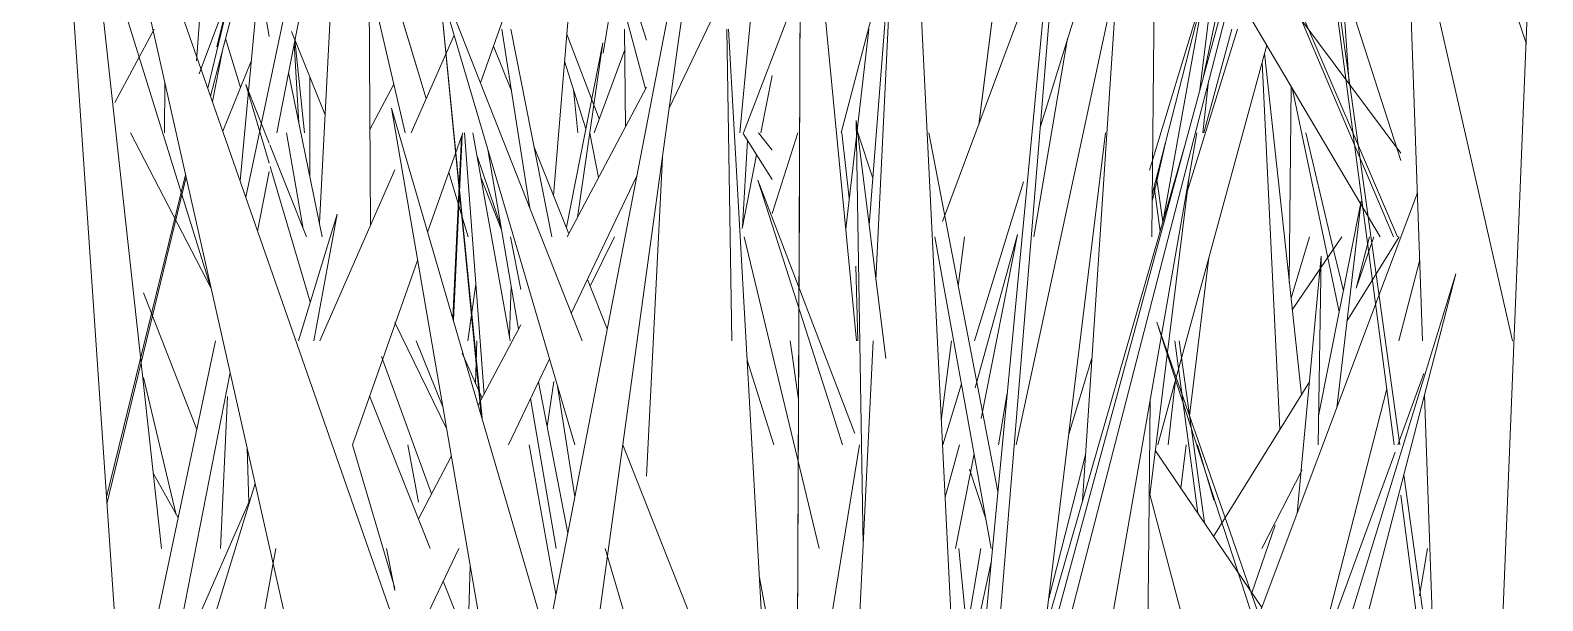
# Model space of a CAD drawing. Header units: millimetres. Extents: x -9575 to 27274, y -4387 to 11354.
# Drawn here: x -6390.26 to -6350.09, y 3070.68 to 3085.83 of the extents above; entities that cross this region are included whole.
import ezdxf

# ---------------------------------------------------------------- set-up
doc = ezdxf.new("R2010")
doc.units = ezdxf.units.MM
doc.layers.add('G-IMPT', color=8, linetype='Continuous', lineweight=9)

# ---------------------------------------------------------------- blocks, each defined once
blk = doc.blocks.new('Grass Array - 25_dwg-V49-North')
at = {"layer": 'G-IMPT'}
for p, q in [((-6383.712, 3083.1), (-6378.214, 3111.281)), ((-6350.9, 3077.582), (-6357.589, 3106.995)), ((-6365.069, 3083.329), (-6362.354, 3104.763)), ((-6360.235, 3104.555), (-6362.316, 3073.331)), ((-6373.29, 3083.758), (-6364.814, 3101.493)), ((-6380.555, 3100.208), (-6384.534, 3081.392)), ((-6365.201, 3066.851), (-6362.137, 3099.068)), ((-6387.766, 3066.547), (-6389.934, 3098.359)), ((-6353.891, 3074.823), (-6357.141, 3098.337)), ((-6365.379, 3061.463), (-6355.484, 3097.941)), ((-6383.911, 3085.663), (-6385.828, 3096.513)), ((-6354.184, 3096.614), (-6350.524, 3085.453)), ((-6350.092, 3096.321), (-6351.829, 3053.655)), ((-6364.719, 3048), (-6367.027, 3095.105)), ((-6363.615, 3094.812), (-6365.072, 3083.32)), ((-6381.307, 3094.136), (-6381.221, 3080.648)), ((-6360.477, 3080.341), (-6360.337, 3094.364)), ((-6359.907, 3094.136), (-6354.054, 3080.341)), ((-6353.948, 3080.341), (-6359.854, 3094.136)), ((-6357.497, 3093.696), (-6353.864, 3082.373)), ((-6379.647, 3053.179), (-6388.665, 3093.226)), ((-6385.903, 3085.316), (-6388.665, 3093.226)), ((-6376.536, 3069.629), (-6371.998, 3093.117)), ((-6373.103, 3085.11), (-6371.998, 3093.117)), ((-6388.913, 3091.61), (-6386.773, 3072.065)), ((-6382.579, 3080.712), (-6382.018, 3091.377)), ((-6373.916, 3084.276), (-6375.838, 3091.377)), ((-6375.726, 3091.377), (-6373.939, 3085.701)), ((-6373.895, 3085.561), (-6375.726, 3091.377)), ((-6369.648, 3091.377), (-6368.316, 3077.582)), ((-6369.906, 3063.788), (-6369.793, 3091.076)), ((-6369.793, 3091.076), (-6369.819, 3084.826)), ((-6376.359, 3081.436), (-6375.618, 3090.564)), ((-6361.162, 3090.644), (-6363.437, 3083.248)), ((-6354.409, 3080.341), (-6360.262, 3090.228)), ((-6360.174, 3080.777), (-6358.44, 3090.405)), ((-6359.2, 3084.243), (-6358.44, 3090.405)), ((-6378.261, 3075.527), (-6379.681, 3089.934)), ((-6378.95, 3082.422), (-6379.681, 3089.934)), ((-6376.352, 3089.928), (-6378.301, 3084.428)), ((-6362.9, 3089.783), (-6364.809, 3066.547)), ((-6353.282, 3077.582), (-6353.717, 3089.966)), ((-6355.949, 3089.293), (-6354.041, 3074.823)), ((-6357.799, 3088.988), (-6364.313, 3063.788)), ((-6385.46, 3078.991), (-6388.46, 3088.618)), ((-6385.46, 3078.991), (-6388.46, 3088.618)), ((-6385.546, 3084.29), (-6384.496, 3088.618)), ((-6385.301, 3085.39), (-6384.51, 3088.618)), ((-6379.741, 3084.014), (-6381.135, 3088.618)), ((-6370.895, 3088.618), (-6371.411, 3083.1)), ((-6367.982, 3080.651), (-6367.357, 3088.618)), ((-6366.03, 3080.749), (-6363.142, 3088.499)), ((-6384.388, 3088.366), (-6385.774, 3084.669)), ((-6385.774, 3084.669), (-6384.388, 3088.366)), ((-6384.375, 3088.291), (-6385.47, 3084.075)), ((-6368.726, 3083.1), (-6367.391, 3088.188)), ((-6377.463, 3080.476), (-6379.585, 3087.689)), ((-6375.606, 3077.582), (-6379.585, 3087.689)), ((-6385.844, 3085.018), (-6385.654, 3087.518)), ((-6384.688, 3081.833), (-6384.185, 3087.212)), ((-6381.263, 3087.239), (-6380.302, 3083.1)), ((-6375.047, 3085.219), (-6374.717, 3087.233)), ((-6362.526, 3082.028), (-6361.381, 3087.354)), ((-6355.427, 3087.245), (-6355.236, 3084.408)), ((-6369.809, 3087.041), (-6371.32, 3083.1)), ((-6360.54, 3082.113), (-6359.059, 3086.967)), ((-6360.466, 3081.47), (-6359.059, 3086.967)), ((-6379.741, 3084.014), (-6380.534, 3086.631)), ((-6367.436, 3086.695), (-6367.8, 3079.196)), ((-6356.982, 3086.753), (-6353.864, 3082.564)), ((-6359.112, 3084.568), (-6358.788, 3086.073)), ((-6388.017, 3083.912), (-6386.969, 3085.859)), ((-6384.673, 3084.31), (-6385.071, 3085.611)), ((-6383.319, 3085.794), (-6382.428, 3083.584)), ((-6380.143, 3083.1), (-6379, 3085.7)), ((-6377.414, 3083.813), (-6377.733, 3085.859)), ((-6376.407, 3080.341), (-6377.496, 3085.859)), ((-6376.011, 3085.726), (-6375.147, 3083.471)), ((-6374.477, 3085.859), (-6374.452, 3083.264)), ((-6373.895, 3085.561), (-6373.939, 3085.701)), ((-6371.625, 3077.582), (-6371.762, 3085.859)), ((-6370.557, 3065.355), (-6371.717, 3085.859)), ((-6367.985, 3085.859), (-6368.603, 3080.552)), ((-6363.607, 3080.341), (-6362.71, 3085.612)), ((-6359.533, 3081.539), (-6358.199, 3085.859)), ((-6359.093, 3083.1), (-6358.35, 3085.859)), ((-6385.903, 3085.316), (-6377.922, 3062.455)), ((-6385.165, 3085.249), (-6385.422, 3083.936)), ((-6383.123, 3083.359), (-6383.246, 3085.486)), ((-6382.975, 3083.1), (-6383.23, 3085.571)), ((-6377.478, 3084.219), (-6377.955, 3085.406)), ((-6376.021, 3080.597), (-6375.049, 3085.497)), ((-6375.724, 3080.858), (-6375.049, 3085.497)), ((-6375.283, 3083.1), (-6374.471, 3085.31)), ((-6357.421, 3085.429), (-6360.316, 3074.823)), ((-6357.478, 3085.22), (-6356.882, 3079.685)), ((-6384.391, 3085.006), (-6385.146, 3083.146)), ((-6376.069, 3085.01), (-6375.503, 3083.21)), ((-6373.103, 3085.11), (-6375.657, 3066.622)), ((-6369.843, 3078.985), (-6369.819, 3084.826)), ((-6357.544, 3084.978), (-6357.07, 3075.233)), ((-6386.683, 3084.423), (-6386.692, 3083.1)), ((-6383.399, 3084.702), (-6382.503, 3080.341)), ((-6382.836, 3084.597), (-6382.833, 3081.946)), ((-6370.857, 3083.1), (-6370.557, 3084.626)), ((-6359.118, 3083.1), (-6358.965, 3084.476)), ((-6383.911, 3082.296), (-6384.53, 3084.386)), ((-6383.911, 3082.828), (-6384.53, 3084.386)), ((-6381.237, 3083.195), (-6380.603, 3084.395)), ((-6373.895, 3084.317), (-6375.997, 3080.341)), ((-6375.715, 3083.1), (-6375.832, 3084.255)), ((-6356.775, 3084.338), (-6356.823, 3079.134)), ((-6355.499, 3078.348), (-6356.75, 3084.296)), ((-6374.515, 3048), (-6380.668, 3083.759)), ((-6378.821, 3077.443), (-6380.668, 3083.759)), ((-6377.414, 3083.813), (-6376.993, 3081.104)), ((-6368.142, 3072.155), (-6368.329, 3083.432)), ((-6367.54, 3077.117), (-6368.329, 3083.432)), ((-6385.459, 3078.988), (-6387.595, 3083.1)), ((-6383.009, 3080.556), (-6383.458, 3083.1)), ((-6378.772, 3083.1), (-6379.705, 3080.467)), ((-6379.04, 3078.191), (-6378.809, 3082.997)), ((-6379.023, 3078.135), (-6378.792, 3083.044)), ((-6378.207, 3076.161), (-6378.725, 3083.1)), ((-6377.69, 3078.583), (-6378.502, 3083.1)), ((-6375.165, 3081.915), (-6375.398, 3083.098)), ((-6371.346, 3080.618), (-6371.212, 3082.904)), ((-6371.346, 3080.618), (-6371.212, 3082.904)), ((-6370.557, 3081.866), (-6371.326, 3083.085)), ((-6370.557, 3082.647), (-6370.917, 3083.1)), ((-6369.878, 3083.1), (-6370.557, 3080.963)), ((-6368.704, 3083.1), (-6368.508, 3081.365)), ((-6367.884, 3081.903), (-6368.281, 3083.1)), ((-6364.561, 3073.581), (-6366.399, 3083.1)), ((-6364.619, 3065.33), (-6359.584, 3082.828)), ((-6363.321, 3069.841), (-6361.706, 3083.1)), ((-6360.115, 3082.842), (-6360.467, 3081.293)), ((-6360.111, 3078.343), (-6359.282, 3083.1)), ((-6355.716, 3080.286), (-6356.386, 3083.1)), ((-6382.923, 3080.341), (-6383.895, 3082.788)), ((-6378.95, 3082.422), (-6378.288, 3075.621)), ((-6378.391, 3082.48), (-6377.754, 3080.608)), ((-6378.105, 3082.657), (-6377.29, 3077.896)), ((-6375.953, 3080.425), (-6376.877, 3082.725)), ((-6373.471, 3082.45), (-6373.895, 3073.988)), ((-6371.357, 3080.563), (-6370.971, 3082.523)), ((-6386.135, 3081.991), (-6388.235, 3073.43)), ((-6384.22, 3080.494), (-6383.911, 3082.079)), ((-6382.821, 3078.614), (-6383.885, 3082.21)), ((-6382.569, 3077.582), (-6380.573, 3082.122)), ((-6378.629, 3080.341), (-6379.145, 3082.047)), ((-6378.629, 3080.341), (-6379.145, 3082.047)), ((-6362.526, 3082.028), (-6364.074, 3074.823)), ((-6388.223, 3073.253), (-6386.12, 3081.923)), ((-6377.741, 3080.532), (-6378.287, 3081.904)), ((-6375.893, 3078.312), (-6374.156, 3081.946)), ((-6368.365, 3075.122), (-6370.937, 3081.846)), ((-6368.99, 3075.774), (-6370.937, 3081.846)), ((-6363.881, 3081.806), (-6365.18, 3077.582)), ((-6359.483, 3081.944), (-6360.526, 3073.484)), ((-6360.256, 3080.493), (-6360.413, 3081.674)), ((-6360.349, 3081.924), (-6360.185, 3080.738)), ((-6354.915, 3081.294), (-6356.046, 3075.588)), ((-6354.915, 3081.294), (-6355.564, 3075.8)), ((-6355.564, 3075.8), (-6354.915, 3081.294)), ((-6354.292, 3079.188), (-6353.42, 3081.511)), ((-6383.135, 3077.582), (-6382.112, 3080.944)), ((-6382.726, 3077.582), (-6382.112, 3080.944)), ((-6377.463, 3080.476), (-6375.799, 3074.823)), ((-6365.166, 3076.333), (-6364.044, 3080.402)), ((-6365.008, 3075.524), (-6364.044, 3080.402)), ((-6377.501, 3080.341), (-6377.233, 3078.949)), ((-6375.392, 3079.03), (-6374.746, 3080.341)), ((-6371.304, 3080.341), (-6369.312, 3072.065)), ((-6366.236, 3080.341), (-6364.736, 3072.065)), ((-6365.613, 3079.03), (-6365.447, 3080.341)), ((-6356.777, 3078.711), (-6356.29, 3080.341)), ((-6356.744, 3078.406), (-6355.426, 3080.341)), ((-6355.716, 3080.286), (-6355.388, 3078.909)), ((-6355.292, 3078.103), (-6353.904, 3080.341)), ((-6355.048, 3078.976), (-6354.69, 3080.341)), ((-6355.048, 3078.976), (-6354.579, 3080.341)), ((-6379.972, 3079.714), (-6381.705, 3074.823)), ((-6359.471, 3075.587), (-6358.958, 3079.796)), ((-6356.502, 3076.151), (-6356.882, 3079.685)), ((-6356.506, 3074.157), (-6355.976, 3079.834)), ((-6356.058, 3074.823), (-6355.976, 3079.834)), ((-6353.91, 3077.582), (-6353.357, 3079.735)), ((-6374.938, 3077.901), (-6375.464, 3079.21)), ((-6368.279, 3077.582), (-6368.338, 3079.564)), ((-6354.292, 3079.188), (-6362.103, 3058.38)), ((-6360.537, 3048), (-6352.397, 3079.359)), ((-6354.118, 3073.766), (-6352.397, 3079.359)), ((-6387.249, 3078.857), (-6385.836, 3075.23)), ((-6378.426, 3079.087), (-6378.635, 3077.582)), ((-6377.535, 3077.723), (-6377.488, 3079.055)), ((-6377.69, 3078.583), (-6377.51, 3077.582)), ((-6379.204, 3075.253), (-6380.573, 3078.067)), ((-6377.233, 3078.004), (-6378.361, 3075.87)), ((-6360.111, 3078.343), (-6363.08, 3061.307)), ((-6356.595, 3066.547), (-6360.338, 3078.077)), ((-6358.476, 3072.733), (-6360.338, 3078.077)), ((-6385.339, 3077.582), (-6387.672, 3066.547)), ((-6380.009, 3077.582), (-6379.304, 3075.833)), ((-6378.431, 3076.444), (-6378.396, 3077.582)), ((-6369.855, 3076.026), (-6370.079, 3077.582)), ((-6369.881, 3069.744), (-6369.849, 3077.582)), ((-6367.878, 3077.582), (-6368.682, 3061.029)), ((-6366.065, 3075.465), (-6365.797, 3077.582)), ((-6359.255, 3073.009), (-6359.866, 3077.582)), ((-6359.748, 3077.582), (-6359.077, 3072.747)), ((-6378.821, 3077.443), (-6370.211, 3048)), ((-6378.793, 3077.252), (-6378.26, 3076.062)), ((-6380.932, 3077.166), (-6379.605, 3073.518)), ((-6377.56, 3074.823), (-6376.47, 3077.104)), ((-6370.514, 3074.823), (-6371.22, 3077.065)), ((-6362.064, 3077.123), (-6362.68, 3075.104)), ((-6387.249, 3076.605), (-6386.381, 3072.966)), ((-6386.403, 3069.306), (-6384.953, 3076.74)), ((-6376.76, 3076.497), (-6375.986, 3072.476)), ((-6376.531, 3075.306), (-6376.357, 3076.501)), ((-6376.256, 3076.375), (-6375.799, 3073.443)), ((-6365.53, 3076.444), (-6366.028, 3074.823)), ((-6360.036, 3074.823), (-6359.845, 3076.548)), ((-6358.833, 3072.388), (-6356.287, 3076.496)), ((-6353.944, 3074.823), (-6353.251, 3076.712)), ((-6385.023, 3076.107), (-6385.211, 3072.065)), ((-6381.246, 3076.119), (-6379.636, 3072.065)), ((-6376.974, 3076.05), (-6376.293, 3072.065)), ((-6364.545, 3074.823), (-6364.313, 3076.192)), ((-6360.658, 3062.228), (-6360.521, 3075.992)), ((-6356.564, 3067.244), (-6354.237, 3076.31)), ((-6352.511, 3055.613), (-6353.231, 3076.146)), ((-6368.99, 3075.774), (-6368.686, 3074.823)), ((-6380.573, 3071.02), (-6381.699, 3074.823)), ((-6380.235, 3074.823), (-6379.946, 3073.296)), ((-6377.013, 3074.823), (-6376.299, 3070.855)), ((-6367.219, 3056.284), (-6374.519, 3074.823)), ((-6368.241, 3074.823), (-6370.021, 3063.788)), ((-6365.965, 3073.434), (-6365.582, 3074.823)), ((-6359.704, 3073.67), (-6359.564, 3074.823)), ((-6358.83, 3073.356), (-6359.261, 3074.823)), ((-6384.454, 3073.294), (-6384.5, 3074.729)), ((-6379.077, 3074.515), (-6379.952, 3072.86)), ((-6365.193, 3074.585), (-6365.691, 3072.065)), ((-6363.211, 3070.746), (-6362.234, 3074.559)), ((-6360.38, 3074.666), (-6357.552, 3070.502)), ((-6355.968, 3069.306), (-6354.015, 3074.63)), ((-6386.333, 3072.881), (-6386.992, 3074.067)), ((-6365.319, 3074.178), (-6364.88, 3072.858)), ((-6356.478, 3074.157), (-6357.552, 3072.065)), ((-6356.506, 3074.157), (-6356.614, 3073.002)), ((-6352.945, 3067.976), (-6353.781, 3074.028)), ((-6386.494, 3066.547), (-6384.289, 3073.792)), ((-6354.118, 3073.766), (-6362.04, 3048)), ((-6391.713, 3056.78), (-6384.41, 3073.393)), ((-6358.825, 3067.113), (-6360.54, 3073.539)), ((-6353.864, 3073.486), (-6352.949, 3066.547)), ((-6358.476, 3072.733), (-6356.33, 3066.572)), ((-6357.202, 3072.691), (-6357.818, 3070.894)), ((-6383.735, 3072.065), (-6386.55, 3056.654)), ((-6380.801, 3072.065), (-6380.573, 3070.955)), ((-6380.198, 3069.306), (-6378.879, 3072.065)), ((-6374.987, 3072.065), (-6367.905, 3048)), ((-6365.686, 3068.119), (-6365.015, 3072.065)), ((-6365.383, 3069.902), (-6365.595, 3072.065)), ((-6353.369, 3070.814), (-6353.156, 3072.065)), ((-6353.369, 3070.814), (-6353.156, 3072.065)), ((-6378.641, 3069.557), (-6378.578, 3071.613)), ((-6364.735, 3071.751), (-6365.577, 3067.834)), ((-6379.293, 3071.199), (-6377.906, 3067.706)), ((-6370.523, 3069.306), (-6370.893, 3071.298))]:
    blk.add_line(p, q, dxfattribs=at)
blk = doc.blocks.new('Grass Array - Grass Array-V52-North')
blk.add_blockref('Grass Array - 25_dwg-V49-North', (0, 0))

msp = doc.modelspace()

# ---------------------------------------------------------------- block references
msp.add_blockref('Grass Array - Grass Array-V52-North', (0, 0))

doc.saveas('drawing.dxf')
